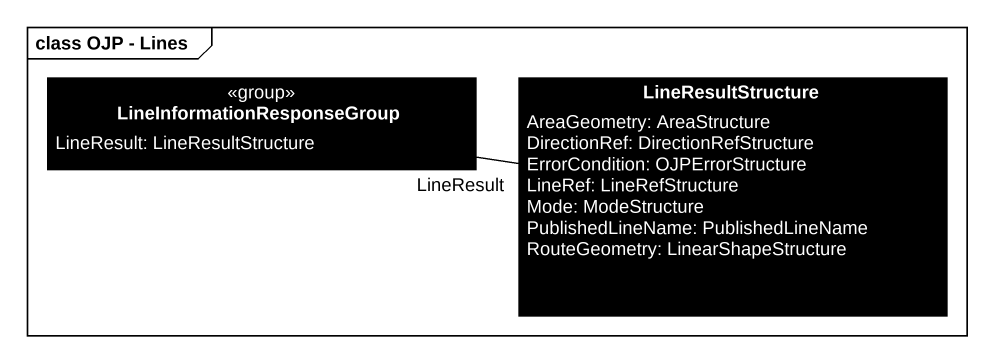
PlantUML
@startuml
mainframe class OJP - Lines
hide circle
hide empty members
class LineInformationResponseGroup <<group>> #000000 {
  LineResult: LineResultStructure
}
class LineResultStructure #000000 {
  AreaGeometry: AreaStructure
  DirectionRef: DirectionRefStructure
  ErrorCondition: OJPErrorStructure
  LineRef: LineRefStructure
  Mode: ModeStructure
  PublishedLineName: PublishedLineName
  RouteGeometry: LinearShapeStructure
}
LineInformationResponseGroup -right- "LineResult" LineResultStructure
@enduml
